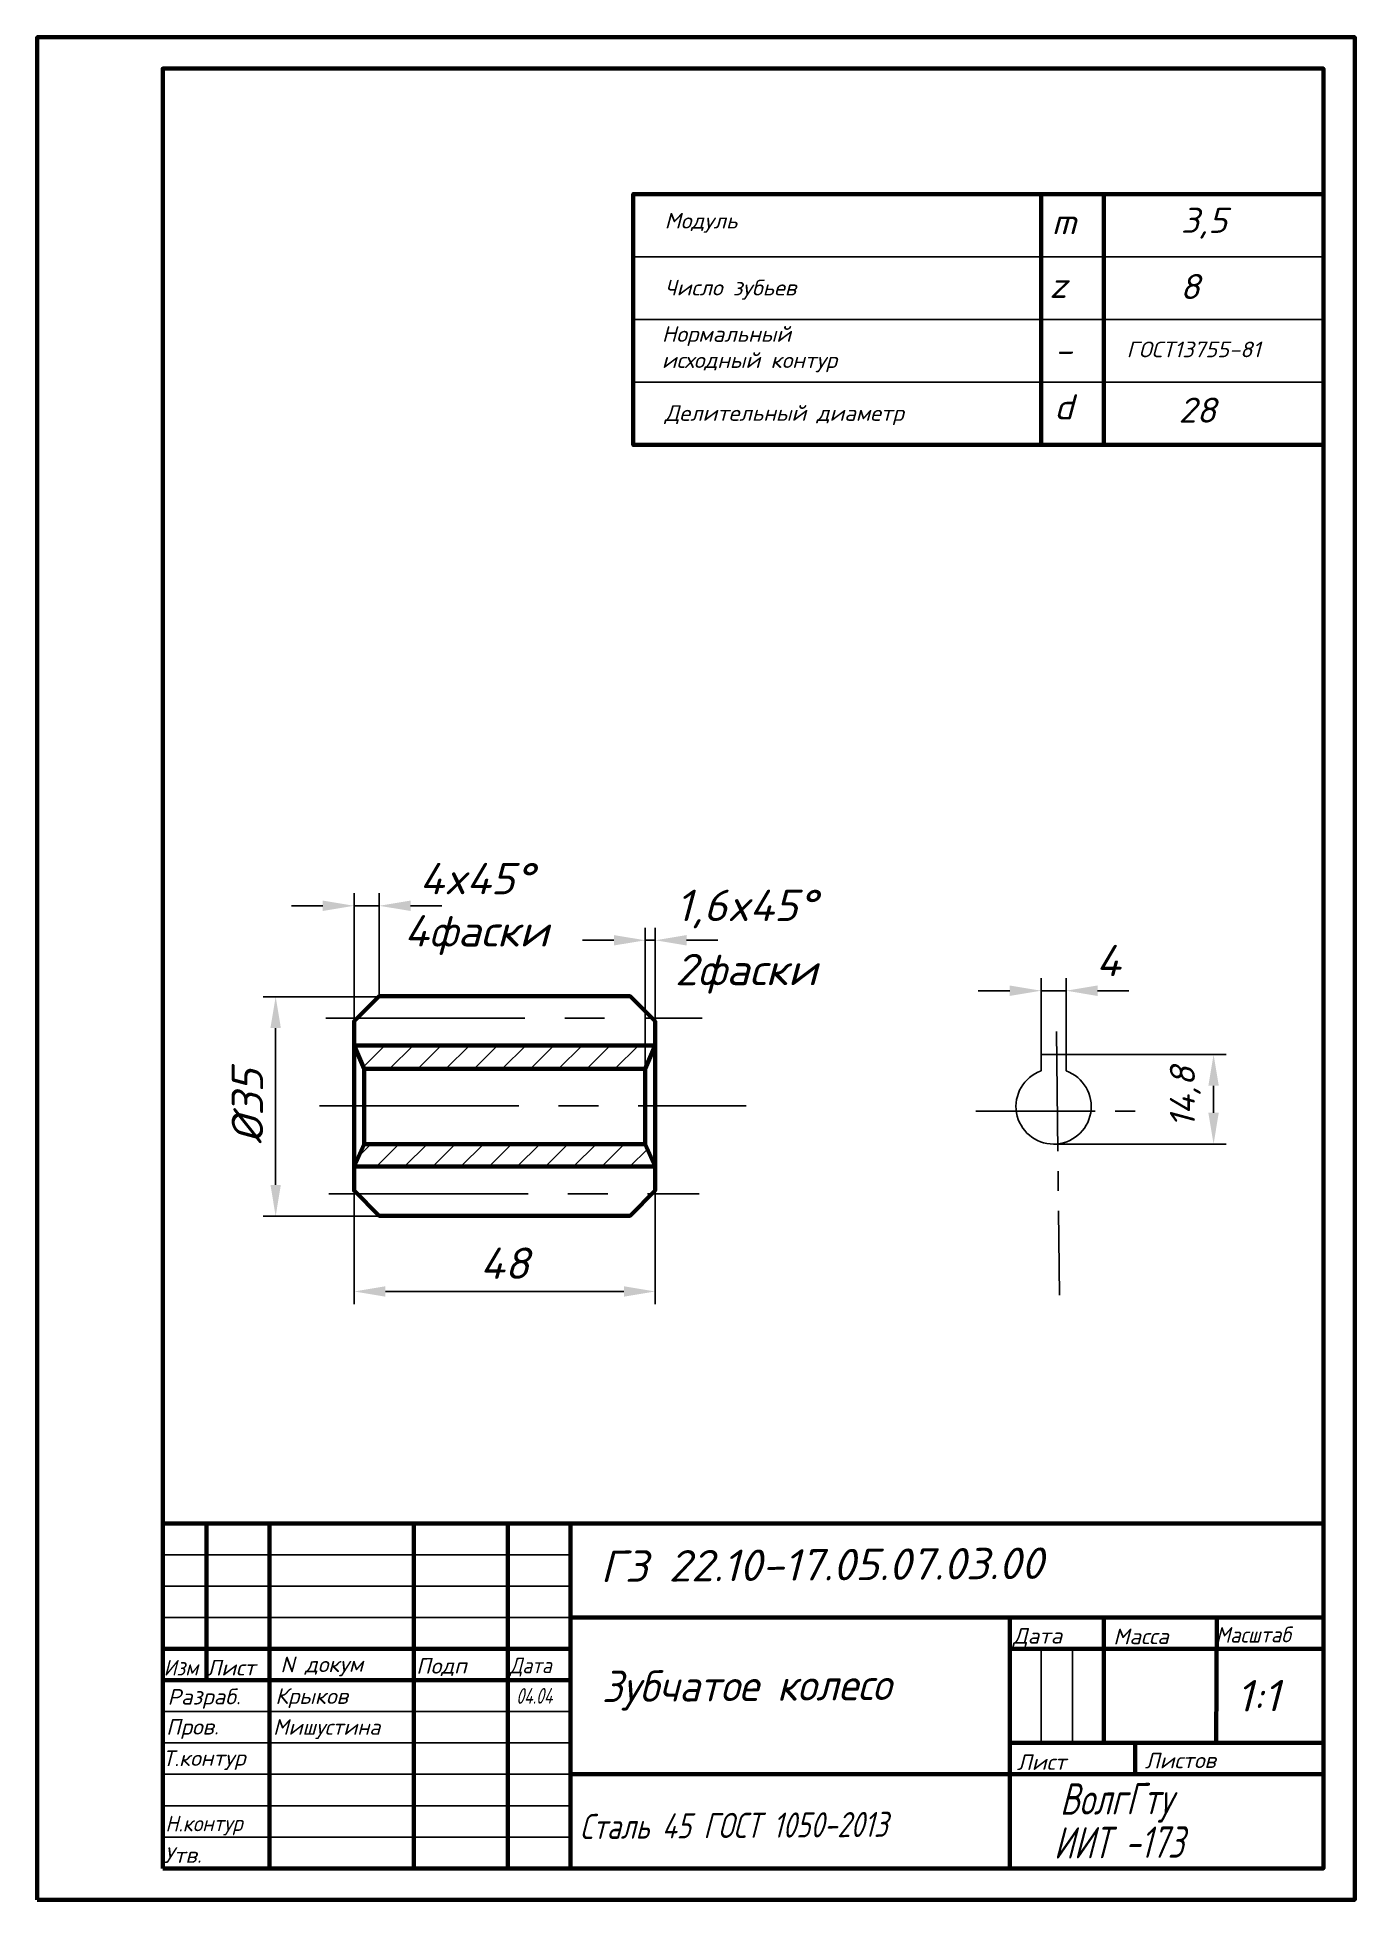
# Model space of a CAD drawing. Header units: millimetres. Extents: x 0 to 210, y 0 to 297.
import ezdxf

# ---------------------------------------------------------------- set-up
doc = ezdxf.new("R2010")
doc.units = ezdxf.units.MM
doc.linetypes.add('осевая', pattern=[50.8, 31.75, -6.35, 6.35, -6.35])
doc.linetypes.add('осевая2', pattern=[28.575, 19.05, -3.175, 3.175, -3.175])
for name, color, linetype, lineweight in [('Осевые', 7, 'осевая', 25), ('Основные', 7, 'Continuous', 80), ('Тонкие', 7, 'Continuous', 25)]:
    doc.layers.add(name, color=color, linetype=linetype, lineweight=lineweight)
doc.styles.get("Standard").update_dxf_attribs({"font": 'simplex.shx', "oblique": 15})
doc.dimstyles.new('Копия Standard', dxfattribs={"dimtxt": 5, "dimasz": 5, "dimexe": 2, "dimexo": 0, "dimgap": 2, "dimtad": 1, "dimtoh": 1, "dimdec": 0, "dimzin": 0, "dimdsep": 46, "dimtxsty": 'Standard', "dimcen": 0.09, "dimclrd": 256, "dimclre": 256, "dimclrt": 256, "dimadec": 0, "dimazin": 0, "dimtfac": 1, "dimtdec": 0, "dimtmove": 1, "dimatfit": 3, "dimfxl": 1, "dimtfillclr": 256, "dimtolj": 1, "dimtzin": 0, "dimlwd": -1, "dimlwe": -1, "dimarcsym": 0})

# ---------------------------------------------------------------- blocks, each defined once
blk = doc.blocks.new('*D11')
at = {"layer": 'Defpoints', "color": 0, "transparency": 16777216}
for p in [(50.5, 113), (98.5, 113), (98.5, 97)]:
    blk.add_point(p, dxfattribs=at)
at = {"layer": 'Тонкие', "transparency": 16777216}
for p, q in [((50.5, 113), (50.5, 95)), ((98.5, 113), (98.5, 95)), ((55.5, 97), (93.5, 97))]:
    blk.add_line(p, q, dxfattribs=at)
for points in [[(55.5, 97.83), (55.5, 96.17), (50.5, 97)], [(93.5, 97.83), (93.5, 96.17), (98.5, 97)]]:
    blk.add_solid(points, dxfattribs=at)
at = {"layer": 'Тонкие', "transparency": 16777216, "insert": (74.5, 101.5), "char_height": 5, "attachment_point": 5}
blk.add_mtext('\\A1;48', dxfattribs=at)
blk = doc.blocks.new('*D12')
at = {"layer": 'Defpoints', "color": 0, "transparency": 16777216}
for p in [(38, 144), (54.5, 144), (54.5, 109)]:
    blk.add_point(p, dxfattribs=at)
at = {"layer": 'Тонкие', "transparency": 16777216}
for p, q in [((54.5, 144), (36, 144)), ((38, 114), (38, 139)), ((54.5, 109), (36, 109))]:
    blk.add_line(p, q, dxfattribs=at)
for points in [[(37.17, 139), (38.83, 139), (38, 144)], [(37.17, 114), (38.83, 114), (38, 109)]]:
    blk.add_solid(points, dxfattribs=at)
at = {"layer": 'Тонкие', "transparency": 16777216, "insert": (33.5, 126.5), "char_height": 5, "attachment_point": 5, "rotation": 90}
blk.add_mtext('\\A1;%%C35', dxfattribs=at)
blk = doc.blocks.new('*D13')
at = {"layer": 'Defpoints', "color": 0, "transparency": 16777216}
for p in [(54.5, 158.5), (54.5, 144), (50.5, 140)]:
    blk.add_point(p, dxfattribs=at)
at = {"layer": 'Тонкие', "transparency": 16777216}
for p, q in [((50.5, 140), (50.5, 160.5)), ((54.5, 144), (54.5, 160.5)), ((45.5, 158.5), (40.5, 158.5)), ((50.5, 158.5), (54.5, 158.5)), ((59.5, 158.5), (64.5, 158.5))]:
    blk.add_line(p, q, dxfattribs=at)
for points in [[(45.5, 159.33), (45.5, 157.67), (50.5, 158.5)], [(59.5, 159.33), (59.5, 157.67), (54.5, 158.5)]]:
    blk.add_solid(points, dxfattribs=at)
at = {"layer": 'Тонкие', "transparency": 16777216, "insert": (70, 158), "char_height": 5, "attachment_point": 5}
blk.add_mtext('\\A1;4x45%%D\\P4фаски', dxfattribs=at)
blk = doc.blocks.new('*D14')
at = {"layer": 'Defpoints', "color": 0, "transparency": 16777216}
for p in [(98.5, 153), (96.91, 132.5), (98.5, 127.5)]:
    blk.add_point(p, dxfattribs=at)
at = {"layer": 'Тонкие', "transparency": 16777216}
for p, q in [((96.91, 132.5), (96.91, 155)), ((98.5, 127.5), (98.5, 155)), ((91.91, 153), (86.91, 153)), ((96.91, 153), (98.5, 153)), ((103.5, 153), (108.5, 153))]:
    blk.add_line(p, q, dxfattribs=at)
for points in [[(91.91, 153.83), (91.91, 152.17), (96.91, 153)], [(103.5, 153.83), (103.5, 152.17), (98.5, 153)]]:
    blk.add_solid(points, dxfattribs=at)
at = {"layer": 'Тонкие', "transparency": 16777216, "char_height": 5, "width": 5.837, "attachment_point": 5}
for s, insert in [('\\A1;1,6x45%%D', (113, 157.98)), ('\\A1;2фаски', (113, 147.67))]:
    blk.add_mtext(s, dxfattribs=dict(at, insert=insert))
blk = doc.blocks.new('*D15')
at = {"layer": 'Defpoints', "color": 0, "transparency": 16777216}
for p in [(164, 144.96), (160, 134.79), (164, 134.79)]:
    blk.add_point(p, dxfattribs=at)
at = {"layer": 'Тонкие', "transparency": 16777216}
for p, q in [((160, 134.79), (160, 146.96)), ((164, 134.79), (164, 146.96)), ((155, 144.96), (150, 144.96)), ((160, 144.96), (164, 144.96)), ((169, 144.96), (174, 144.96))]:
    blk.add_line(p, q, dxfattribs=at)
for points in [[(155, 145.79), (155, 144.12), (160, 144.96)], [(169, 145.79), (169, 144.12), (164, 144.96)]]:
    blk.add_solid(points, dxfattribs=at)
at = {"layer": 'Тонкие', "transparency": 16777216, "insert": (170.72, 149.77), "char_height": 5, "attachment_point": 5}
blk.add_mtext('\\A1;4', dxfattribs=at)
blk = doc.blocks.new('*D16')
at = {"layer": 'Defpoints', "color": 0, "transparency": 16777216}
for p in [(162, 134.79), (162, 120.5), (187.5, 120.5)]:
    blk.add_point(p, dxfattribs=at)
at = {"layer": 'Тонкие', "transparency": 16777216}
for p, q in [((162, 134.79), (189.5, 134.79)), ((187.5, 129.79), (187.5, 125.5)), ((162, 120.5), (189.5, 120.5))]:
    blk.add_line(p, q, dxfattribs=at)
for points in [[(186.67, 129.79), (188.33, 129.79), (187.5, 134.79)], [(186.67, 125.5), (188.33, 125.5), (187.5, 120.5)]]:
    blk.add_solid(points, dxfattribs=at)
at = {"layer": 'Тонкие', "transparency": 16777216, "insert": (183, 128), "char_height": 4, "width": 6.743, "attachment_point": 5, "rotation": 90}
blk.add_mtext('\\A1;14,8', dxfattribs=at)

msp = doc.modelspace()

# ---------------------------------------------------------------- hatches: boundary and pattern name
at = {"layer": 'Тонкие'}
h = msp.add_hatch(dxfattribs=at)
h.set_pattern_fill('ANSI31', color=256)
h.paths.add_polyline_path([(96.91, 120.5), (52.09, 120.5), (50.49, 116.93), (98.49, 116.93)])
h.paths.add_polyline_path([(98.49, 136.23), (50.49, 136.23), (52.09, 132.5), (96.91, 132.5)])

# ---------------------------------------------------------------- linework, layer by layer
at = {"layer": 'Осевые'}
for p, q in [((45.99, 140.58), (105.99, 140.58)), ((52.09, 132.5), (52.09, 120.5)), ((96.91, 132.5), (96.91, 120.5)), ((44.99, 126.58), (113, 126.58)), ((98.49, 126.58), (98.49, 116.93)), ((54.49, 112.58), (46.49, 112.58)), ((46.49, 112.58), (105.49, 112.58))]:
    msp.add_line(p, q, dxfattribs=at)
at = {"layer": 'Осевые', "linetype": 'осевая2'}
for p, q in [((162.45, 138.43), (162.95, 96.43)), ((149.58, 125.77), (175.87, 125.77))]:
    msp.add_line(p, q, dxfattribs=at)
at = {"layer": 'Основные'}
for p, q in [((160, 272), (160, 232)), ((170, 272), (170, 232)), ((50.49, 136.23), (98.49, 136.23)), ((52.09, 132.5), (50.49, 136.23)), ((96.91, 132.5), (98.49, 136.23)), ((52.09, 120.5), (52.09, 132.5)), ((52.09, 132.5), (96.91, 132.5)), ((96.91, 120.5), (96.91, 132.5)), ((50.49, 116.93), (52.09, 120.5)), ((52.09, 120.5), (96.91, 120.5)), ((98.49, 116.93), (96.91, 120.5)), ((98.49, 116.93), (50.49, 116.93)), ((20, 60), (20, 60)), ((20, 60), (27, 60)), ((27, 60), (27, 35)), ((27, 60), (37, 60)), ((37, 60), (37, 5)), ((37, 60), (60, 60)), ((60, 60), (60, 5)), ((60, 60), (75, 60)), ((75, 60), (75, 5)), ((75, 60), (85, 60)), ((85, 60), (85, 5)), ((85, 60), (195, 60)), ((195, 60), (205, 60)), ((85, 45), (205, 45)), ((155, 45), (155, 5)), ((170, 45), (170, 25)), ((170, 45), (188, 45)), ((188, 45), (187.93, 25)), ((20, 40), (85, 40)), ((155, 40), (205, 40)), ((20, 35), (85, 35)), ((155, 25), (205, 25)), ((175, 25), (175, 20)), ((85, 20), (205, 20))]:
    msp.add_line(p, q, dxfattribs=at)
for points in [[(0, 0), (210, 0), (210, 297), (0, 297)], [(20, 5), (205, 5), (205, 292), (20, 292)], [(98.49, 140.08), (98.49, 140.08), (94.49, 144.08), (94.49, 144.08), (54.49, 144.08), (54.49, 144.08), (50.49, 140.08), (50.49, 140.08), (50.49, 113.08), (50.49, 113.08), (54.49, 109.08), (54.49, 109.08), (94.49, 109.08), (94.49, 109.08), (98.49, 113.08), (98.49, 113.08)]]:
    msp.add_lwpolyline(points, close=True, dxfattribs=at)
msp.add_lwpolyline([(205, 272), (95, 272), (95, 232), (205, 232)], dxfattribs=at)
at = {"layer": 'Тонкие'}
for p, q in [((95, 262), (205, 262)), ((95, 252), (205, 252)), ((95, 242), (205, 242)), ((160, 134.79), (164, 134.79)), ((160, 134.79), (160, 132.16)), ((164, 134.79), (164, 132.16)), ((20, 55), (85, 55)), ((20, 50), (85, 50)), ((20, 45), (85, 45)), ((160, 40), (160, 25)), ((165, 40), (165, 25)), ((20, 30), (85, 30)), ((20, 25), (85, 25)), ((20, 20), (85, 20)), ((20, 15), (85, 15)), ((20, 10), (85, 10))]:
    msp.add_line(p, q, dxfattribs=at)
msp.add_arc((162, 126.5), 6, 109.4712, 70.5288, dxfattribs=at)

# ---------------------------------------------------------------- texts
at = {"layer": 'Тонкие', "oblique": 15}
for s, height, p in [('ГЗ 22.10-17.05.07.03.00', 5, (89.79, 50.66)), ('Дата', 2.5, (155.52, 40.81)), ('Масса', 2.5, (171.52, 40.72)), ('N докум', 2.5, (38.75, 36.25)), ('Лист', 2.5, (26.96, 35.73)), ('Подп', 2.5, (60.4, 36.03)), ('Разраб.', 2.5, (20.76, 31.09)), ('1:1', 5, (191.17, 30.01)), ('Пров.', 2.5, (20.54, 26.3)), ('Т.контур', 2.5, (19.98, 21.3)), ('Лист', 2.5, (156.15, 20.68)), ('Листов', 2.5, (176.54, 20.93)), ('Утв.', 2.5, (20.2, 5.86))]:
    msp.add_text(s, height=height, rotation=0.421, dxfattribs=at).set_placement(p)
for s, height, width, p in [('Масштаб', 2.5, 0.9, (187.83, 40.97)), ('Изм', 2.5, 0.9, (20.14, 35.74)), ('Дата', 2.5, 0.85, (75.32, 36.09)), ('Зубчатое колесо', 5, 0.9, (90, 31.51)), ('04.04', 2.5, 0.7, (76.33, 31.24)), ('ВолгГту', 5, 0.7, (163.02, 13.54)), ('Н.контур', 2.5, 0.9, (20.42, 10.88)), ('Сталь 45 ГОСТ 1050-2013', 4, 0.75, (86.5, 9.67)), ('ИИТ -173', 5, 0.7, (162.04, 6.56))]:
    msp.add_text(s, height=height, rotation=0.421, dxfattribs=dict(at, width=width)).set_placement(p)
at = {"layer": 'Тонкие', "oblique": 15, "width": 0.95}
msp.add_text('Мишустина', height=2.5, dxfattribs=at).set_placement((37.6, 26.3))
at = {"layer": 'Тонкие', "attachment_point": 1}
for s, width, heights, insert, char_height in [('Модуль', 38, [0], (100, 269), 2.5), ('m', 6.5748, [5.33], (161.71, 269.58), 4), ('3,5', 6.5748, [5.33], (182.29, 269.81), 4), ('8', 6.5748, [5.33], (182.17, 259.25), 4), ('Число зубьев', 38, [0], (100, 258.33), 2.5), ('z', 6.5748, [5.33], (161.33, 259.44), 4), ('Нормальный\\Pисходный контур', 39.6288, [8.97], (99.56, 250.93), 2.5), ('-', 6.5748, [5.33], (162.12, 249.11), 4), ('ГОСТ13755-81', 28.5102, [0], (173.63, 248.47), 2.5), ('Делительный диаметр', 50.9935, [0], (100, 238.33), 2.5), ('d', 6.5748, [5.33], (162.09, 240.06), 4), ('28', 6.5748, [5.33], (181.92, 239.54), 4), ('Крыков', 4.1737, [0], (37.94, 33.73), 2.5)]:
    msp.add_mtext_dynamic_manual_height_columns(s, width=width, gutter_width=12.5, heights=heights, dxfattribs=dict(at, insert=insert, char_height=char_height))

# ---------------------------------------------------------------- dimensions: what is measured, and where the dimension line sits
at = {"layer": 'Тонкие'}
for base, p1, p2, text, picture, middle in [((54.5, 158.5), (50.5, 140), (54.5, 144), '<>x45%%D\\P4фаски', '*D13', (70, 158)), ((98.5, 153), (96.91, 132.5), (98.5, 127.5), '1,6x45%%D\\X2фаски', '*D14', (113, 153))]:
    dim = msp.add_linear_dim(base=base, p1=p1, p2=p2, text=text, dimstyle='Копия Standard', override={"dimtmove": 2}, dxfattribs=at)
    dim.commit()
    dim.dimension.update_dxf_attribs({"geometry": picture, "text_midpoint": middle, "dimtype": 160})
dim = msp.add_linear_dim(base=(164, 144.96), p1=(160, 134.79), p2=(164, 134.79), dimstyle='Копия Standard', dxfattribs=at)
dim.commit()
dim.dimension.update_dxf_attribs({"geometry": '*D15', "text_midpoint": (170.72, 145.27), "dimtype": 160})
dim = msp.add_linear_dim(base=(38, 144), p1=(54.5, 109), p2=(54.5, 144), angle=90, text='%%C<>', dimstyle='Копия Standard', dxfattribs=at)
dim.commit()
dim.dimension.update_dxf_attribs({"geometry": '*D12', "text_midpoint": (33.5, 126.5)})
dim = msp.add_linear_dim(base=(187.5, 120.5), p1=(162, 134.79), p2=(162, 120.5), angle=90, text='<>,8', dimstyle='Копия Standard', override={"dimtxt": 4, "dimtmove": 2}, dxfattribs=at)
dim.commit()
dim.dimension.update_dxf_attribs({"geometry": '*D16', "text_midpoint": (183, 128), "dimtype": 160})
dim = msp.add_linear_dim(base=(98.5, 97), p1=(50.5, 113), p2=(98.5, 113), dimstyle='Копия Standard', dxfattribs=at)
dim.commit()
dim.dimension.update_dxf_attribs({"geometry": '*D11', "text_midpoint": (74.5, 101.5)})

doc.saveas('drawing.dxf')
